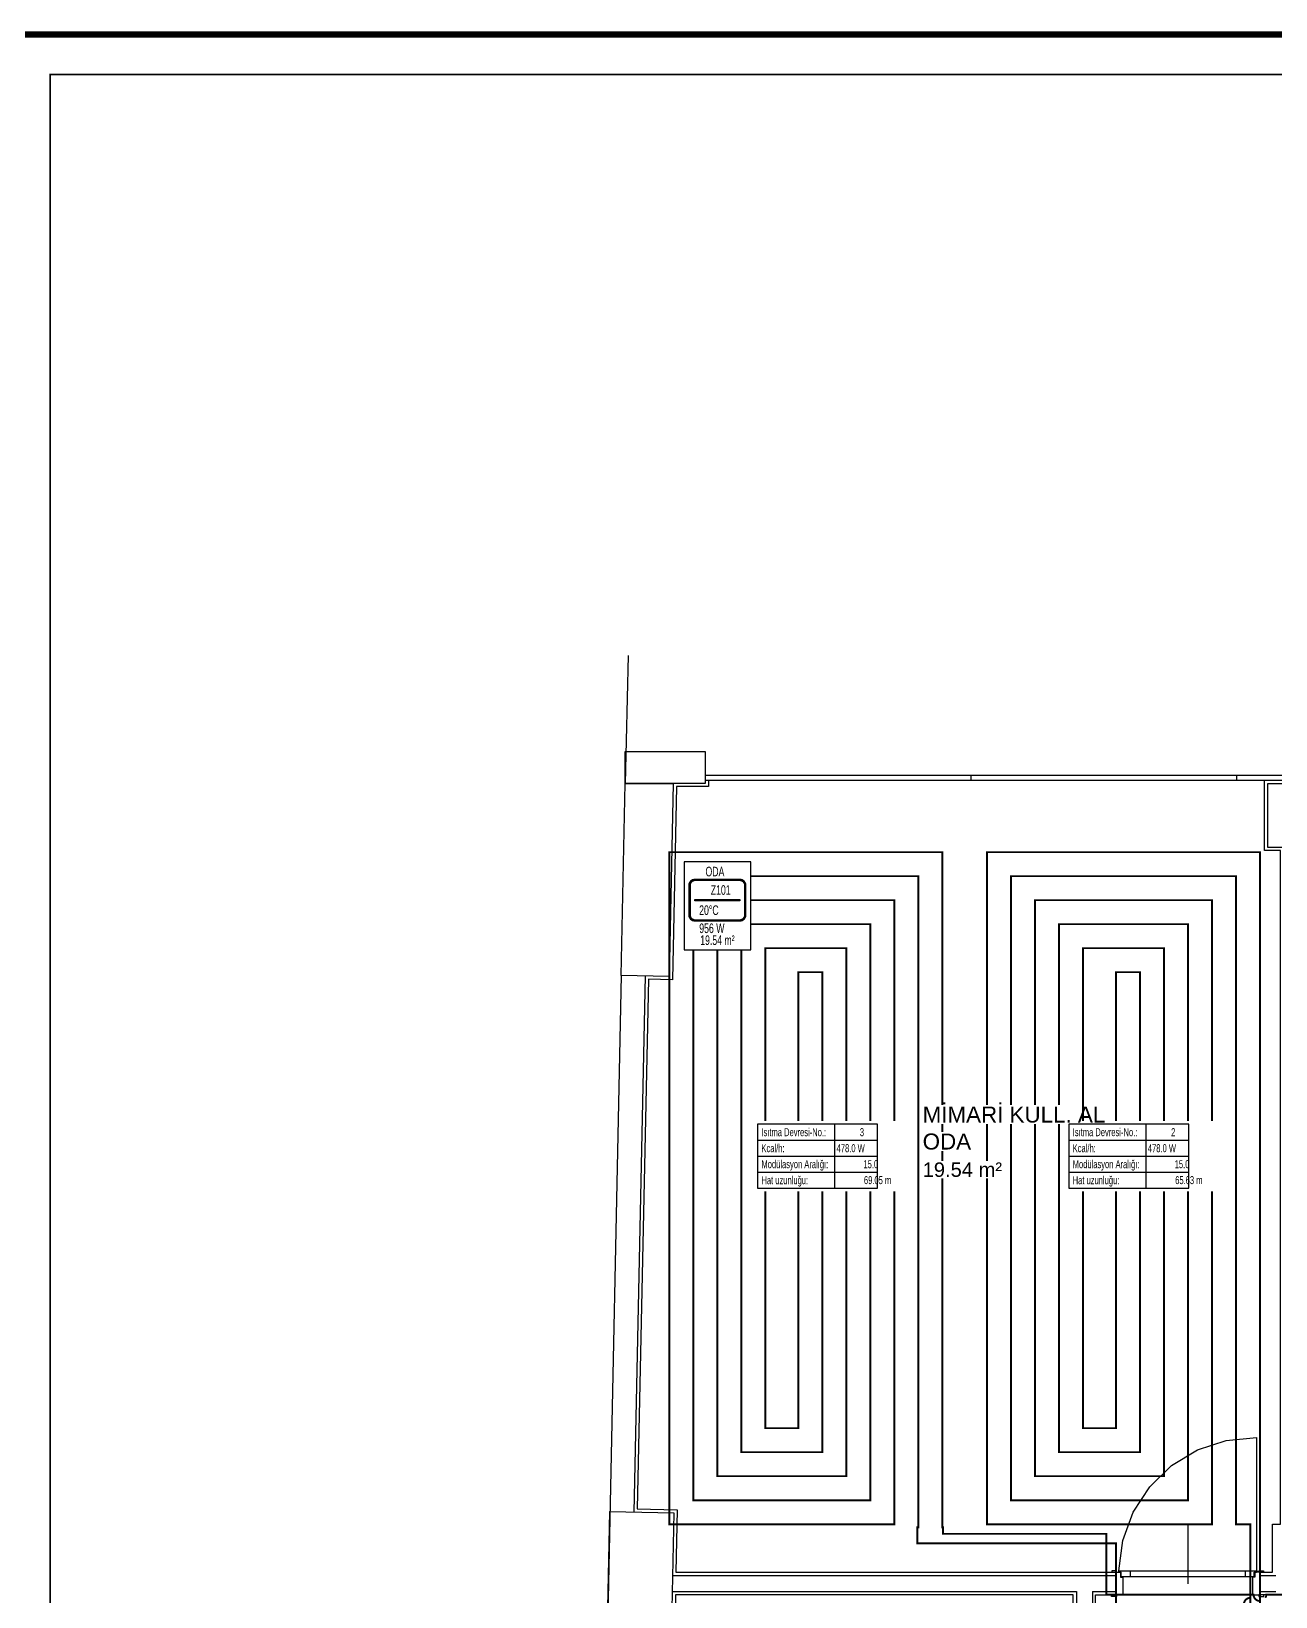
# Model space of a CAD drawing. Header units: centimetres. Extents: x -3952 to 26292, y -15092 to -10712.
# Drawn here: x 7613 to 8391, y -14076 to -13098 of the extents above; entities that cross this region are included whole.
import ezdxf
from ezdxf.enums import TextEntityAlignment as Align

# ---------------------------------------------------------------- set-up
doc = ezdxf.new("R2010")
doc.units = ezdxf.units.CM
for name, color, linetype in [('MIMARI', 8, 'Continuous'), ('MIMARI-KOLON', 8, 'Continuous'), ('MIMARI-YAZI', 8, 'Continuous'), ('MTY-ISIKAYBIMAHAL', 2, 'Continuous'), ('MTY-PAFTA', 7, 'Continuous'), ('MTY-PEX-BORU', 1, 'Continuous'), ('MTY-RADYATÖR', 7, 'Continuous'), ('MTY-TEFRIS', 15, 'Continuous')]:
    doc.layers.add(name, color=color, linetype=linetype)
doc.layers.add('ROTAS-PAFTA-SINIRI', color=8, linetype='Continuous', plot=False)
doc.styles.add('MTYCAPLT', font='arial.ttf', dxfattribs={"width": 0.65, "height": 1})
doc.styles.add('ROTAS', font='arial.ttf')

# ---------------------------------------------------------------- blocks, each defined once
blk = doc.blocks.new('ROTAS_PAFTA')
blk.add_lwpolyline([(0, 0), (1, 0), (1, 1), (0, 1)], close=True)
blk = doc.blocks.new('MTY-RADYATOR MAHAL')
at = {"layer": 'MTY-ISIKAYBIMAHAL', "color": 2}
for points in [[(-35.7, 18.4), (-35.7, -18.4, 0.414214), (-28.2, -25.9), (28.2, -25.9, 0.414214), (35.7, -18.4), (35.7, 18.4, 0.414214), (28.2, 25.9), (-28.2, 25.9, 0.414214)], [(-34.2, 18.4), (-34.2, -18.4, 0.414214), (-28.2, -24.4), (28.2, -24.4, 0.414214), (34.2, -18.4), (34.2, 18.4, 0.414214), (28.2, 24.4), (-28.2, 24.4, 0.414214)]]:
    blk.add_lwpolyline(points, format="xyb", close=True, dxfattribs=at)
at = {"layer": 'MTY-ISIKAYBIMAHAL', "color": 4}
for points in [[(-35.2, 18.4), (-35.2, -18.4, 0.414214), (-28.2, -25.4), (28.2, -25.4, 0.414214), (35.2, -18.4), (35.2, 18.4, 0.414214), (28.2, 25.4), (-28.2, 25.4, 0.414214)], [(-34.7, 18.4), (-34.7, -18.4, 0.414214), (-28.2, -24.9), (28.2, -24.9, 0.414214), (34.7, -18.4), (34.7, 18.4, 0.414214), (28.2, 24.9), (-28.2, 24.9, 0.414214)]]:
    blk.add_lwpolyline(points, format="xyb", close=True, dxfattribs=at)
at = {"layer": 'MTY-ISIKAYBIMAHAL', "color": 2}
blk.add_lwpolyline([(-28.2, 0.8), (28.2, 0.8), (28.2, -0.8), (-28.2, -0.8)], close=True, dxfattribs=at)
at = {"layer": 'MTY-ISIKAYBIMAHAL', "color": 1, "style": 'MTYCAPLT', "width": 0.65}
for tag, p in [('MAHAL_001', (-14.9, 29.8)), ('NO_001', (-8.3, 6.7))]:
    blk.add_attdef(tag, p, '', height=12, rotation=360, dxfattribs=at)
at = {"layer": 'MTY-ISIKAYBIMAHAL', "color": 4, "style": 'MTYCAPLT', "width": 0.65}
for tag, p in [('DERECE_001', (-22.8, -18.5)), ('ISIKAYBI_001', (-22.7, -41.1))]:
    blk.add_attdef(tag, p, '', height=12, rotation=360, dxfattribs=at)
blk.add_attdef('ALAN', text='', height=12, rotation=360, dxfattribs=at).set_placement((0, -50), align=Align.MIDDLE_CENTER)
blk = doc.blocks.new('MTY-ETIKET')
at = {"layer": 'MTY-RADYATÖR'}
for p, q in [((2.69, 0), (2.69, 8)), ((-7, 6), (8, 6)), ((-7, 4), (8, 4)), ((-7, 2), (8, 2))]:
    blk.add_line(p, q, dxfattribs=at)
blk.add_lwpolyline([(8, 0), (8, 8), (-7, 8), (-7, 0)], close=True, dxfattribs=at)
at = {"layer": 'MTY-RADYATÖR', "style": 'MTYCAPLT', "width": 0.65}
for s, p in [('Isıtma Devresi-No.:', (-6.5, 7)), ('Kcal/h:', (-6.5, 5)), ('Modülasyon Aralığı:', (-6.5, 3)), ('Hat uzunluğu:', (-6.5, 1))]:
    blk.add_text(s, height=1, rotation=360, dxfattribs=at).set_placement(p, align=Align.MIDDLE_LEFT)
for tag, p in [('NO1_001', (5.8, 6.5)), ('AR_001', (6.25, 2.5)), ('UZ_001', (6.31, 0.51))]:
    blk.add_attdef(tag, p, '', height=1, rotation=360, dxfattribs=at)
at = {"layer": 'MTY-RADYATÖR', "color": 2, "style": 'MTYCAPLT', "width": 0.65}
for tag, p in [('BORU_001', (-7.07, 4.59)), ('YER_001', (2.9, 4.5))]:
    blk.add_attdef(tag, p, '', height=1, dxfattribs=at)

msp = doc.modelspace()

# ---------------------------------------------------------------- linework, layer by layer
at = {"layer": 'MIMARI'}
for p, q in [((7986.13, -13488.05), (7984.44, -13568.05)), ((8200.44, -13563.05), (8200.44, -13566.05)), ((8366.44, -13563.05), (8366.44, -13566.05)), ((7981.92, -13688.03), (7968.25, -14338.08)), ((7996.92, -13688.34), (7989.87, -14023.38)), ((8378.88, -13976.88), (8378.88, -14060.06)), ((8335.86, -14031.61), (8335.86, -14068.3)), ((8014.04, -14063.05), (8290.86, -14063.05)), ((8291.42, -14060.08), (8288.39, -14060.08)), ((8288.39, -14060.08), (8288.39, -14061.05)), ((8288.39, -14061.05), (8291.42, -14061.05)), ((8290.86, -14061.05), (8293.83, -14061.05)), ((8290.86, -14061.05), (8290.86, -14075.05)), ((8290.86, -14063.05), (8290.86, -14073.05)), ((8291.42, -14061.05), (8291.42, -14060.08)), ((8292.85, -14060.06), (8378.88, -14060.06)), ((8292.85, -14061.05), (8292.85, -14060.06)), ((8294.34, -14061), (8292.85, -14061)), ((8293.83, -14061.05), (8293.83, -14064.02)), ((8293.83, -14064.02), (8295.32, -14064.02)), ((8294.34, -14063.89), (8294.34, -14061)), ((8377.38, -14063.89), (8294.34, -14063.89)), ((8295.32, -14064.02), (8295.32, -14075.05)), ((8299.92, -14060.06), (8299.92, -14063.89)), ((8371.81, -14060.06), (8371.81, -14063.89)), ((8377.89, -14064.02), (8376.41, -14064.02)), ((8376.41, -14064.02), (8376.41, -14075.05)), ((8377.38, -14061), (8378.88, -14061)), ((8377.38, -14063.89), (8377.38, -14061)), ((8377.89, -14061.05), (8377.89, -14064.02)), ((8380.86, -14061.05), (8377.89, -14061.05)), ((8378.88, -14061.05), (8378.88, -14060.06)), ((8380.3, -14060.08), (8383.34, -14060.08)), ((8380.3, -14061.05), (8380.3, -14060.08)), ((8383.34, -14061.05), (8380.3, -14061.05)), ((8380.86, -14061.05), (8380.86, -14075.05)), ((8380.86, -14063.05), (8390.86, -14063.05)), ((8380.86, -14063.05), (8380.86, -14073.05)), ((8383.34, -14060.08), (8383.34, -14061.05)), ((8013.83, -14073.05), (8266.36, -14073.05)), ((8266.36, -14073.05), (8266.36, -14083.05)), ((8276.36, -14073.05), (8290.86, -14073.05)), ((8276.36, -14073.05), (8276.36, -14083.05)), ((8288.34, -14076.19), (8288.34, -14075.05)), ((8288.34, -14075.05), (8291.42, -14075.05)), ((8291.42, -14076.19), (8288.34, -14076.19)), ((8295.32, -14075.05), (8290.86, -14075.05)), ((8291.42, -14075.05), (8291.42, -14076.19)), ((8376.41, -14075.05), (8380.86, -14075.05)), ((8380.3, -14075.05), (8380.3, -14076.19)), ((8383.39, -14075.05), (8380.3, -14075.05)), ((8380.3, -14076.19), (8383.39, -14076.19)), ((8380.86, -14073.05), (8390.86, -14073.05)), ((8383.39, -14076.19), (8383.39, -14075.05))]:
    msp.add_line(p, q, dxfattribs=at)
for points in [[(7984.44, -13568.05), (7984.44, -13548.05), (8034.44, -13548.05), (8034.44, -13568.05), (7984.44, -13568.05)], [(8036.44, -13566.05), (8036.44, -13570.05), (8016.41, -13570.05), (8013.87, -13690.7), (7998.87, -13690.38), (7991.91, -14021.42), (8016.91, -14021.95), (8016.08, -14061.05), (8290.86, -14061.05)], [(8034.44, -13566.05), (11020.86, -13566.05), (11020.86, -13563.05), (8034.44, -13563.05), (8034.44, -13566.05)], [(8380.86, -14061.05), (8388.86, -14061.05), (8388.86, -14031.05), (8393.86, -14031.05), (8393.86, -13610.05), (8383.86, -13610.05), (8383.86, -13566.05), (8447.86, -13566.05), (8447.86, -13610.05), (8417.86, -13610.05), (8417.86, -13891.05), (8650.86, -13891.05)], [(8292.85, -14060.06), (8295.26, -14041.26), (8301.8, -14023.47), (8312.14, -14007.58), (8325.77, -13994.4), (8342, -13984.6), (8360, -13978.66), (8378.88, -13976.88)], [(8379.8, -14060.47), (8379.2, -14060.47), (8379.8, -14060.47)], [(8264.36, -14083.05), (8264.36, -14075.05), (8015.79, -14075.05), (8015.56, -14085.93), (7990.56, -14085.41), (7985.28, -14336.44), (8000.28, -14336.75), (7998.01, -14446.39)], [(8278.36, -14083.05), (8278.36, -14075.05), (8290.86, -14075.05)], [(9056.36, -14113.05), (9056.36, -14075.05), (8380.86, -14075.05)]]:
    msp.add_lwpolyline(points, dxfattribs=at)
at = {"layer": 'MIMARI-KOLON'}
for points in [[(7984.44, -13568.05), (8014.45, -13568.05), (8011.91, -13688.66), (7981.92, -13688.03), (7984.44, -13568.05)], [(8385.86, -13568.05), (8445.86, -13568.05), (8445.86, -13608.05), (8385.86, -13608.05), (8385.86, -13568.05)], [(7974.87, -14023.06), (8014.86, -14023.9), (8013.6, -14083.89), (7973.61, -14083.05), (7974.87, -14023.06)]]:
    msp.add_lwpolyline(points, dxfattribs=at)
at = {"layer": 'MTY-PAFTA'}
for points, const_width in [([(7600, -15050), (11400, -15050), (11400, -13100), (7600, -13100)], 4), ([(7625, -15025), (11375, -15025), (11375, -13125), (7625, -13125)], 1)]:
    msp.add_lwpolyline(points, close=True, dxfattribs=dict(at, const_width=const_width))
at = {"layer": 'MTY-PEX-BORU', "const_width": 1.2}
for points in [[(8285, -14043), (8285, -14037), (8183, -14037), (8183, -14033), (8182.5, -14033), (8182.5, -14031), (8182.5, -13611), (8012, -13611), (8012, -14031), (8152.5, -14031), (8152.5, -13641), (8042, -13641), (8042, -14001), (8122.5, -14001), (8122.5, -13671), (8072, -13671), (8072, -13971), (8092.5, -13971), (8092.5, -13686), (8107.5, -13686), (8107.5, -13986), (8057, -13986), (8057, -13656), (8137.5, -13656), (8137.5, -14016), (8027, -14016), (8027, -13626), (8167.5, -13626), (8167.5, -14031), (8167.5, -14033), (8167, -14033), (8167, -14043), (8285, -14043)], [(8381, -14117), (8381, -14031), (8381, -13611), (8210.5, -13611), (8210.5, -14031), (8351, -14031), (8351, -13641), (8240.5, -13641), (8240.5, -14001), (8321, -14001), (8321, -13671), (8270.5, -13671), (8270.5, -13971), (8291, -13971), (8291, -13686), (8306, -13686), (8306, -13986), (8255.5, -13986), (8255.5, -13656), (8336, -13656), (8336, -14016), (8225.5, -14016), (8225.5, -13626), (8366, -13626), (8366, -14031), (8375, -14031), (8375, -14123)], [(8291, -14075), (8285, -14075), (8285, -14043)], [(8285, -14043), (8291, -14043), (8291, -14075)], [(8374.95, -14075), (8291, -14075)], [(8291, -14075), (8291, -14081), (8371, -14081), (8371.14, -14079.96), (8371.54, -14079), (8372.17, -14078.17), (8373, -14077.54), (8373.96, -14077.14), (8374.95, -14077.01)], [(8380.95, -14078.99), (8379.96, -14078.86), (8379, -14078.46), (8378.17, -14077.83), (8377.54, -14077), (8377.14, -14076.04), (8377, -14075), (8375.05, -14075)], [(8745, -14085), (8745, -14075), (8385, -14075), (8384.86, -14076.04), (8384.46, -14077)]]:
    msp.add_lwpolyline(points, dxfattribs=at)

# ---------------------------------------------------------------- block references
at = {"layer": 'ROTAS-PAFTA-SINIRI', "xscale": 3800, "yscale": 1950}
msp.add_blockref('ROTAS_PAFTA', (7600, -15050), dxfattribs=at)

# ---------------------------------------------------------------- next in the draw order: wipeouts: each hides what was drawn before it
for points in [[(8021.14, -13672), (8062.86, -13672), (8062.86, -13617.08), (8021.14, -13617.08)], [(8065, -13823), (8157.26, -13823), (8157.26, -13779), (8065, -13779)], [(8259.5, -13823), (8351.76, -13823), (8351.76, -13779), (8259.5, -13779)], [(8189.85, -13797.83), (8169.25, -13797.83), (8169.25, -13785.83), (8189.85, -13785.83)], [(8215.89, -13814.92), (8169.25, -13814.92), (8169.25, -13803.92), (8215.89, -13803.92)]]:
    msp.add_wipeout(points)

# ---------------------------------------------------------------- next in the draw order: linework, layer by layer
at = {"layer": 'MTY-ISIKAYBIMAHAL'}
msp.add_lwpolyline([(8021.14, -13672), (8062.86, -13672), (8062.86, -13617.08), (8021.14, -13617.08)], close=True, dxfattribs=at)

# ---------------------------------------------------------------- next in the draw order: block references
at = {"layer": 'MTY-TEFRIS', "xscale": 0.5, "yscale": 0.5}
msp.add_blockref('MTY-RADYATOR MAHAL', (8042, -13641), dxfattribs=at).add_auto_attribs({'DERECE_001': '20°C', 'MAHAL_001': 'ODA', 'ISIKAYBI_001': '956 W', 'NO_001': 'Z101', 'ALAN': '19.54 m²'})
at = {"layer": 'MTY-TEFRIS'}
ref = msp.add_blockref('MTY-ETIKET', (8102, -13821), dxfattribs=dict(at, xscale=5, yscale=5))
ref.add_attrib('UZ_001', '69.05 m', (8133.56, -13818.46), dxfattribs={"layer": 'MTY-RADYATÖR', "height": 5, "rotation": 359.99998, "style": 'MTYCAPLT', "width": 0.65})
ref.add_attrib('AR_001', '15.0', (8133.25, -13808.5), dxfattribs={"layer": 'MTY-RADYATÖR', "height": 5, "rotation": 359.99998, "style": 'MTYCAPLT', "width": 0.65})
ref.add_attrib('NO1_001', '3', (8131, -13788.5), dxfattribs={"layer": 'MTY-RADYATÖR', "height": 5, "rotation": 359.99998, "style": 'MTYCAPLT', "width": 0.65})
ref.add_attrib('YER_001', '478.0 W', (8116.49, -13798.5), dxfattribs={"layer": 'MTY-RADYATÖR', "color": 2, "height": 5, "style": 'MTYCAPLT', "width": 0.65})

# ---------------------------------------------------------------- next in the draw order: texts
at = {"layer": 'MIMARI-YAZI', "style": 'ROTAS'}
for s, height, p in [('ODA', 10, (8170.25, -13796.83)), ('19.54 m²', 9, (8170.25, -13813.92))]:
    msp.add_text(s, height=height, dxfattribs=at).set_placement(p)

# ---------------------------------------------------------------- next in the draw order: wipeouts: each hides what was drawn before it
msp.add_wipeout([(8264.25, -13780.96), (8169.25, -13780.96), (8169.25, -13768.96), (8264.25, -13768.96)])

# ---------------------------------------------------------------- next in the draw order: block references
at = {"layer": 'MTY-TEFRIS'}
ref = msp.add_blockref('MTY-ETIKET', (8296.5, -13821), dxfattribs=dict(at, xscale=5, yscale=5))
ref.add_attrib('UZ_001', '65.63 m', (8328.06, -13818.46), dxfattribs={"layer": 'MTY-RADYATÖR', "height": 5, "rotation": 359.99998, "style": 'MTYCAPLT', "width": 0.65})
ref.add_attrib('AR_001', '15.0', (8327.75, -13808.5), dxfattribs={"layer": 'MTY-RADYATÖR', "height": 5, "rotation": 359.99998, "style": 'MTYCAPLT', "width": 0.65})
ref.add_attrib('NO1_001', '2', (8325.5, -13788.5), dxfattribs={"layer": 'MTY-RADYATÖR', "height": 5, "rotation": 359.99998, "style": 'MTYCAPLT', "width": 0.65})
ref.add_attrib('YER_001', '478.0 W', (8310.99, -13798.5), dxfattribs={"layer": 'MTY-RADYATÖR', "color": 2, "height": 5, "style": 'MTYCAPLT', "width": 0.65})

# ---------------------------------------------------------------- next in the draw order: texts
at = {"layer": 'MIMARI-YAZI', "style": 'ROTAS'}
msp.add_text('MİMARİ KULL. AL', height=10, dxfattribs=at).set_placement((8170.25, -13779.96))

doc.saveas('drawing.dxf')
